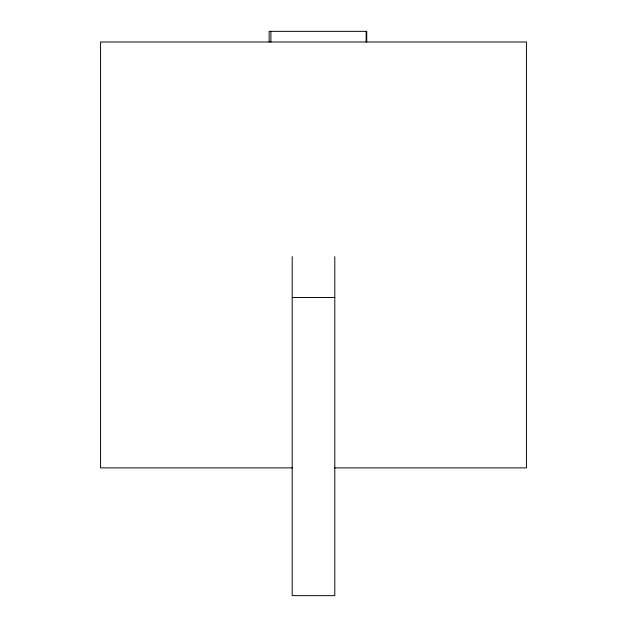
<?xml version="1.0" encoding="UTF-8"?>
<svg xmlns="http://www.w3.org/2000/svg" width="627" height="627" viewBox="0 0 627 627"><rect width="100%" height="100%" fill="white"/><g stroke="black" fill="none" stroke-linecap="round" stroke-linejoin="round"><path stroke-width="0.94" d="M292.206 297.527L334.794 297.527M292.448 467.883L100.555 467.883L100.555 41.993L526.445 41.993L526.445 467.883L334.552 467.883M366.732 41.993L366.732 31.35L269.14 31.35L269.14 41.993M366.144 31.35L366.144 41.993M334.794 256.631L334.794 595.65L292.206 595.65L292.206 256.631M270.911 31.35L270.911 41.993"/></g></svg>
